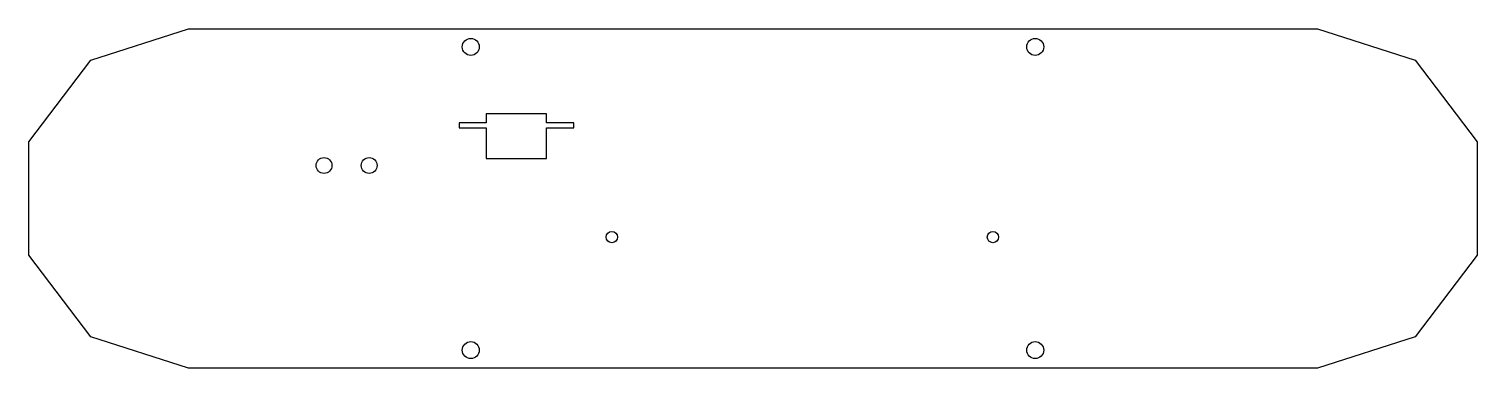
# Model space of a CAD drawing. Header units: centimetres. Extents: x -12.8 to 12.8, y -6 to 0.
import ezdxf

# ---------------------------------------------------------------- set-up
doc = ezdxf.new("R2010")
doc.units = ezdxf.units.CM
doc.layers.get('0').update_dxf_attribs({"linetype": 'CONTINUOUS'})

msp = doc.modelspace()

# ---------------------------------------------------------------- linework, layer by layer
for points in [[(10, -6), (-10, -6), (-11.732, -5.449), (-12.828, -4), (-12.828, -2), (-11.732, -0.551), (-10, 0), (10, 0), (11.732, -0.551), (12.828, -2), (12.828, -4), (11.732, -5.449)], [(-3.175, -1.662), (-3.656, -1.662), (-3.656, -1.502), (-4.726, -1.502), (-4.726, -1.662), (-5.207, -1.662), (-5.207, -1.752), (-4.726, -1.752), (-4.726, -2.292), (-3.656, -2.292), (-3.656, -1.752), (-3.175, -1.752)]]:
    msp.add_lwpolyline(points, close=True)
for centre, radius in [((-5, -0.318), 0.15), ((5, -0.318), 0.15), ((-7.6, -2.415), 0.14), ((-6.8, -2.415), 0.14), ((-2.501, -3.683), 0.1), ((4.251, -3.683), 0.1), ((-5, -5.683), 0.15), ((5, -5.683), 0.15)]:
    msp.add_circle(centre, radius)

doc.saveas('drawing.dxf')
